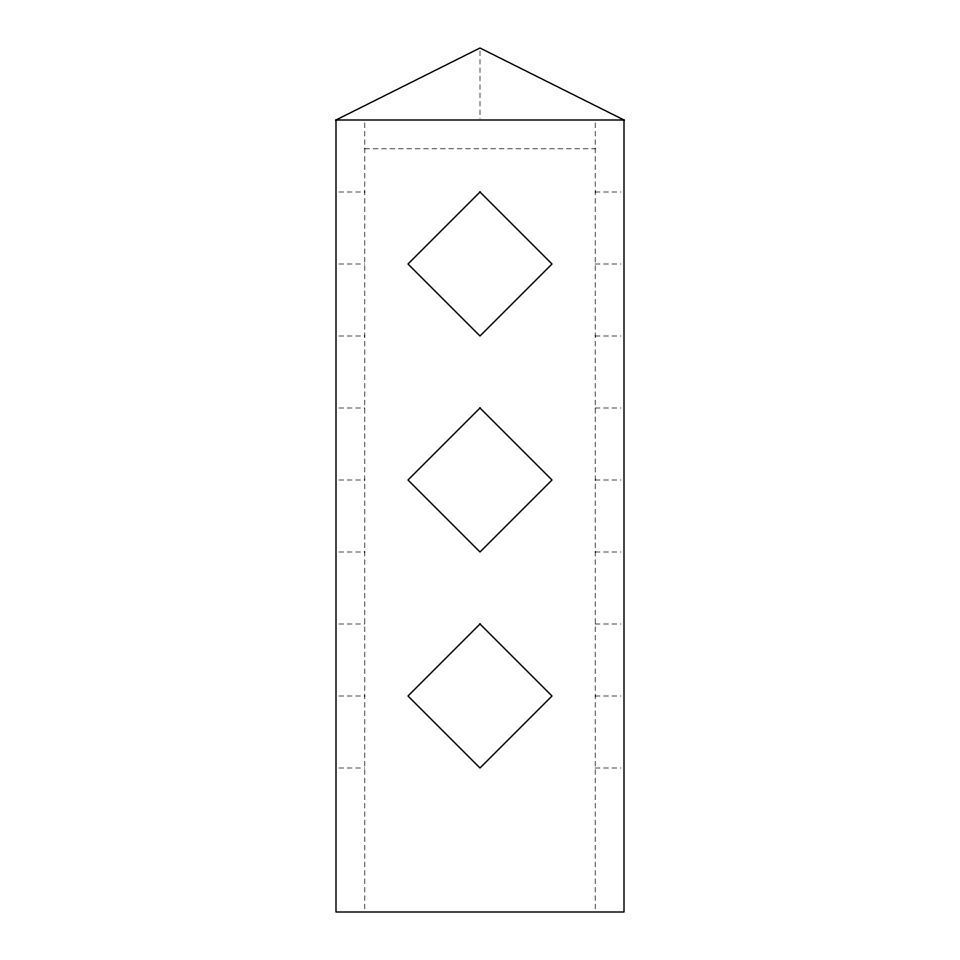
<?xml version="1.0" encoding="UTF-8"?>
<svg xmlns="http://www.w3.org/2000/svg" width="960" height="960" viewBox="0 0 960 960"><rect width="100%" height="100%" fill="white"/><g stroke="black" fill="none" stroke-linecap="round" stroke-linejoin="round"><path stroke-width="0.72" stroke-dasharray="4.8 3.6" d="M364.8 148.8L595.2 148.8M338.88 192L364.8 192M595.2 192L621.12 192M338.88 264L364.8 264M595.2 264L621.12 264M338.88 336L364.8 336M595.2 336L621.12 336M338.88 408L364.8 408M595.2 408L621.12 408M338.88 480L364.8 480M595.2 480L621.12 480M338.88 552L364.8 552M595.2 552L621.12 552M338.88 624L364.8 624M595.2 624L621.12 624M338.88 696L364.8 696M595.2 696L621.12 696M338.88 768L364.8 768M595.2 768L621.12 768M595.2 122.88L595.2 910.5M480 51L480 118.5M364.8 122.88L364.8 910.5"/><path stroke-width="1.44" d="M336 120L480 48L624 120L624 912L336 912L336 120L624 120M480 192L408 264L480 336L552 264L480 192M480 408L408 480L480 552L552 480L480 408M480 624L408 696L480 768L552 696L480 624"/></g></svg>
